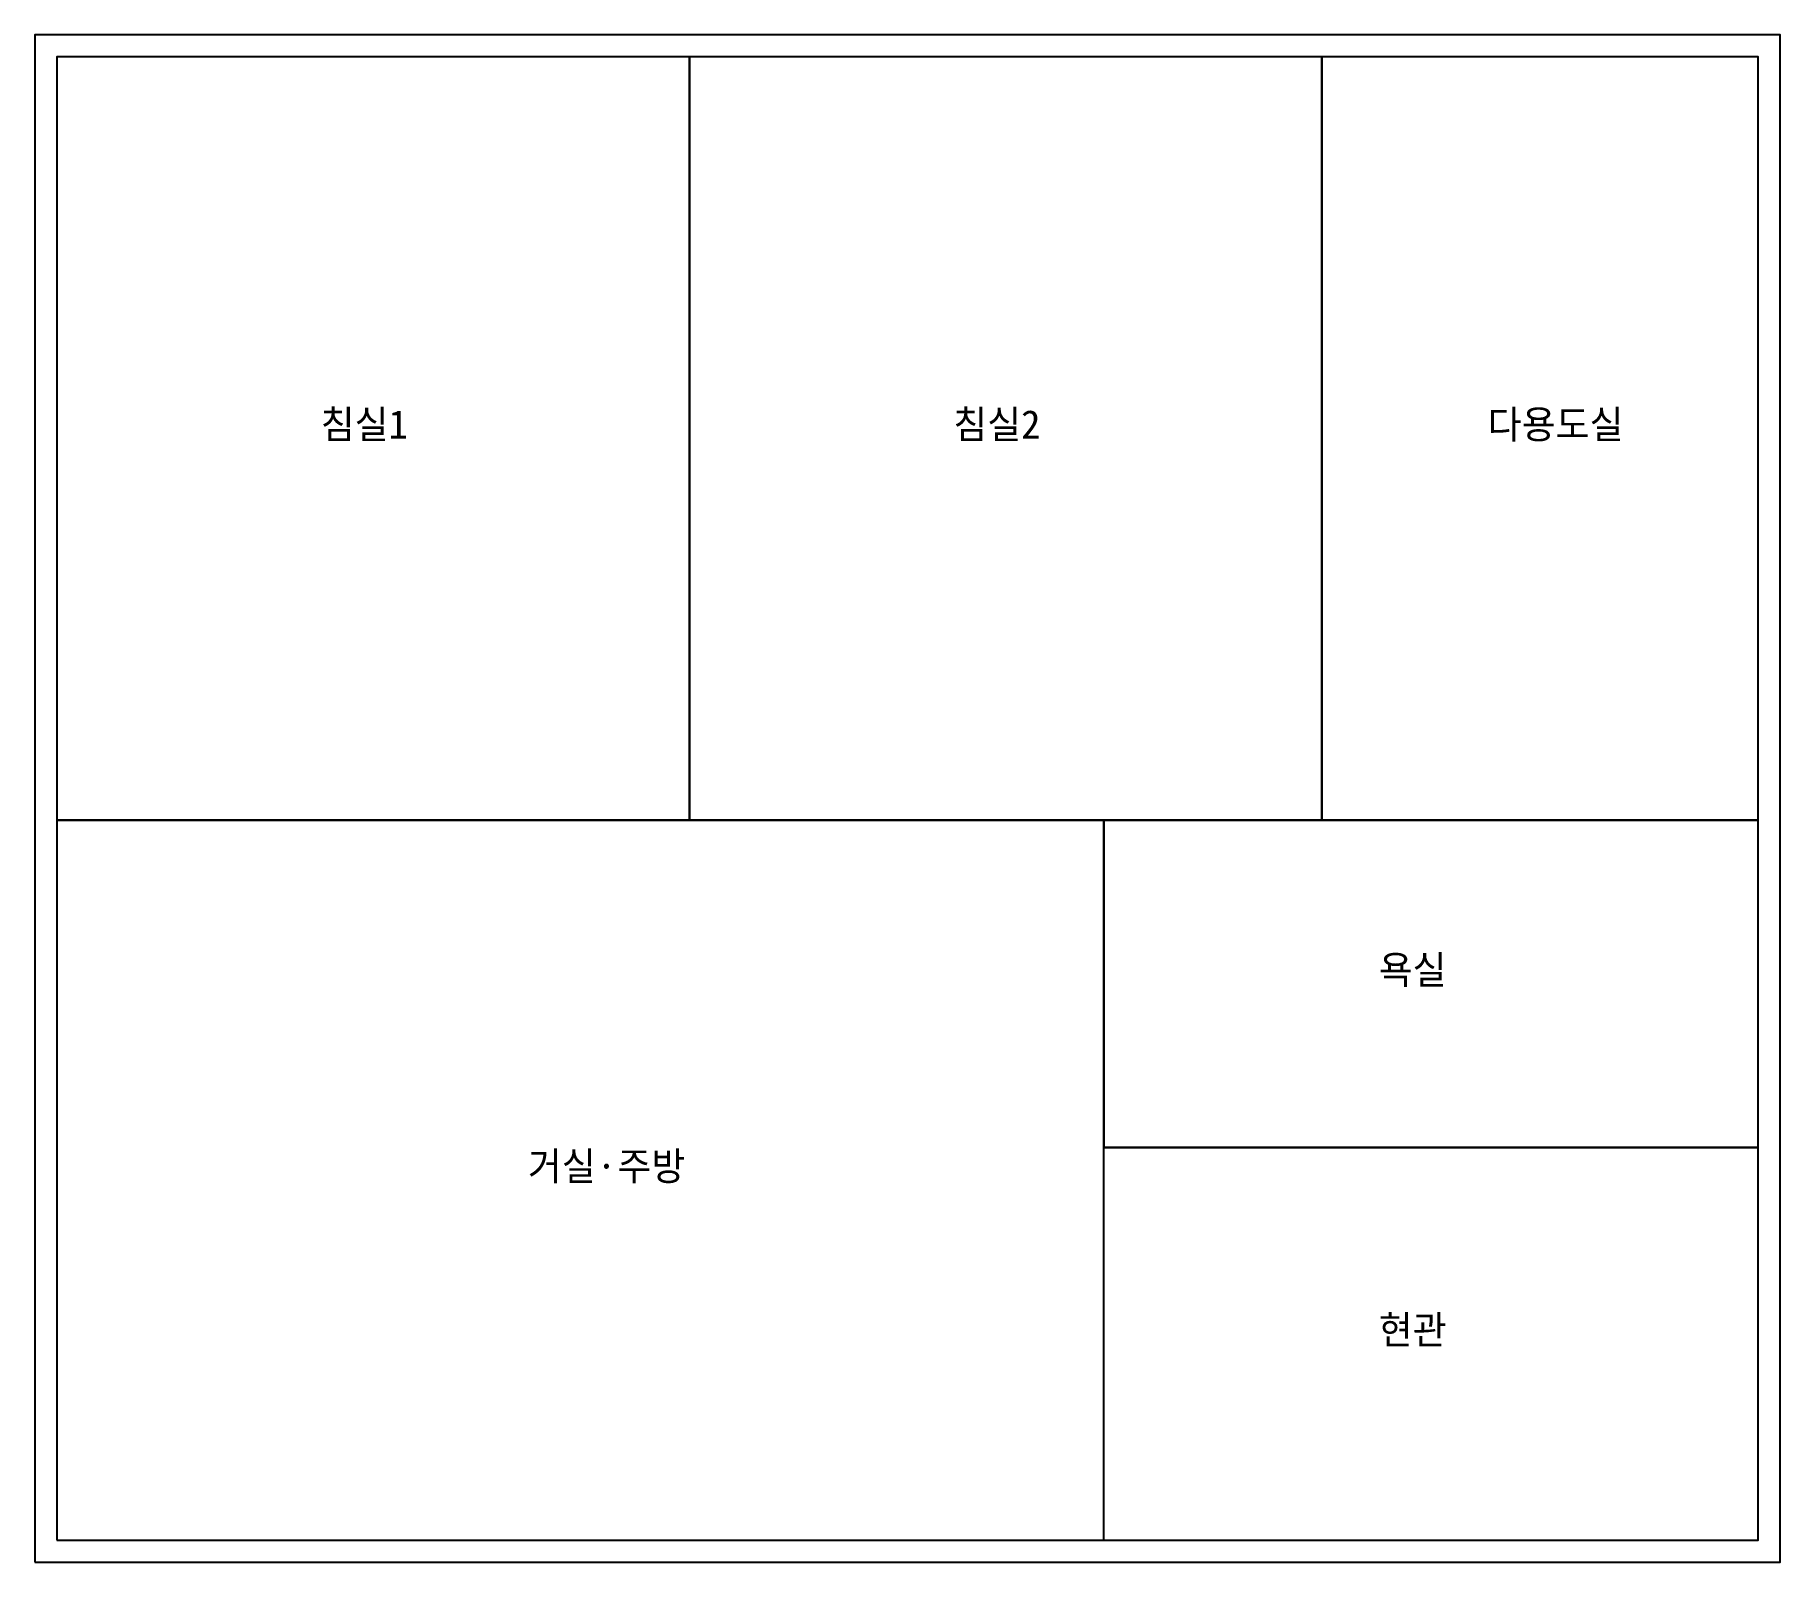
# Model space of a CAD drawing. Header units: millimetres. Extents: x 0 to 8000, y 0 to 7000.
import ezdxf

# ---------------------------------------------------------------- set-up
doc = ezdxf.new("R2010")
doc.units = ezdxf.units.MM
for name, color, linetype in [('ZONE_NAME', 7, 'CONTINUOUS'), ('ZONE_ROOM', 3, 'CONTINUOUS'), ('ZONE_UNIT', 1, 'CONTINUOUS')]:
    doc.layers.add(name, color=color, linetype=linetype)

msp = doc.modelspace()

# ---------------------------------------------------------------- linework, layer by layer
at = {"layer": 'ZONE_ROOM'}
for points in [[(100, 3400), (3000, 3400), (3000, 6900), (100, 6900)], [(3000, 3400), (5900, 3400), (5900, 6900), (3000, 6900)], [(5900, 3400), (7900, 3400), (7900, 6900), (5900, 6900)], [(100, 100), (4900, 100), (4900, 3400), (100, 3400)], [(4900, 1900), (7900, 1900), (7900, 3400), (4900, 3400)]]:
    msp.add_lwpolyline(points, close=True, dxfattribs=at)
msp.add_lwpolyline([(4900, 100), (7900, 100), (7900, 1900), (4900, 1900)], dxfattribs=at)
at = {"layer": 'ZONE_UNIT'}
msp.add_lwpolyline([(0, 0), (8000, 0), (8000, 7000), (0, 7000)], close=True, dxfattribs=at)

# ---------------------------------------------------------------- texts
at = {"layer": 'ZONE_NAME'}
for s, p in [('침실1', (1310, 5150)), ('침실2', (4210, 5150)), ('다용도실', (6660, 5150)), ('욕실', (6160, 2650)), ('거실·주방', (2260, 1750)), ('현관', (6160, 1000))]:
    msp.add_text(s, height=130, dxfattribs=at).set_placement(p)

doc.saveas('drawing.dxf')
